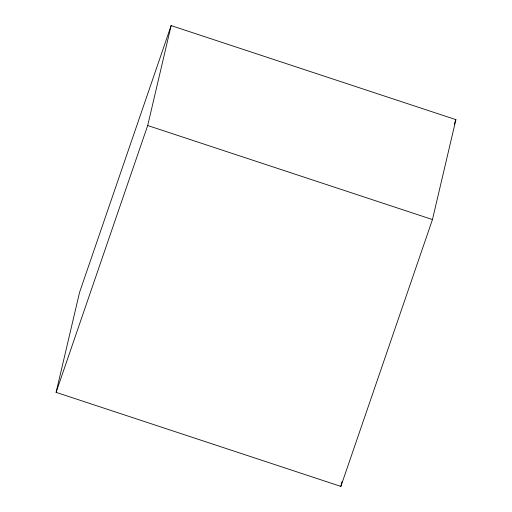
<?xml version="1.0" encoding="UTF-8"?>
<svg xmlns="http://www.w3.org/2000/svg" width="512" height="512" viewBox="0 0 512 512"><rect width="100%" height="100%" fill="white"/><g stroke="black" fill="none" stroke-linecap="round" stroke-linejoin="round"><path stroke-width="0.77" d="M56.102 392.352L79.539 292.442L171.13 25.6L455.898 119.648L432.461 219.558L340.87 486.4L56.102 392.352L147.693 125.51L171.13 25.6M340.87 486.4L341.965 481.754M454.342 124.179L455.898 119.648M147.693 125.51L432.461 219.558"/></g></svg>
